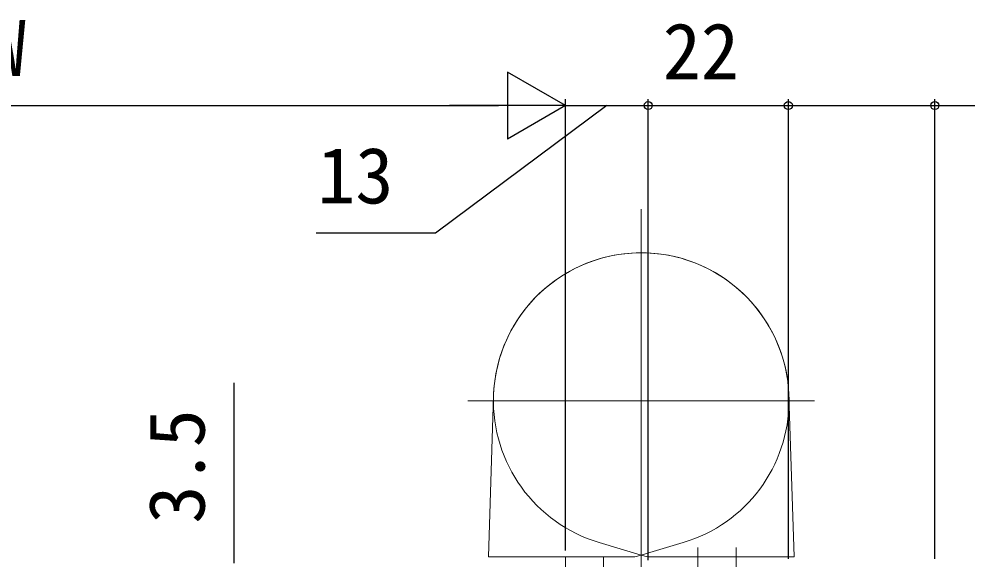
# Model space of a CAD drawing. Units: millimetres, scale not verified. Extents: x -525 to 525, y -783 to 779.
# Drawn here: x 75.9 to 224.7, y -545.2 to -460.5 of the extents above; entities that cross this region are included whole.
import ezdxf
from ezdxf.enums import TextEntityAlignment as Align

# ---------------------------------------------------------------- set-up
doc = ezdxf.new("R2010")
doc.units = ezdxf.units.MM
doc.header["$LTSCALE"] = 4
doc.layers.add('0-5_YKK_13', color=4, linetype='Continuous', lineweight=18)
doc.layers.add('0-6_YKK_D', color=6, linetype='Continuous')
doc.styles.add('ＭＳ ゴシック', font='')
doc.styles.get('ＭＳ ゴシック').set_extended_font_data('MS Gothic')

msp = doc.modelspace()

# ---------------------------------------------------------------- linework, layer by layer
at = {"layer": '0-5_YKK_13'}
for p, q in [((173.554, -547.545), (173.554, -490.311)), ((200.754, -520.345), (146.354, -520.345)), ((149.554, -544.845), (150.366, -519.599)), ((197.554, -544.845), (196.742, -519.599)), ((173.554, -544.547), (166.945, -542.583)), ((174.364, -544.307), (180.163, -542.583)), ((172.554, -544.845), (173.554, -544.547)), ((173.554, -544.547), (174.364, -544.307)), ((174.554, -544.845), (173.554, -544.547)), ((182.454, -590.845), (182.454, -543.345)), ((188.454, -590.845), (188.454, -543.345)), ((149.554, -544.845), (172.554, -544.845)), ((161.654, -592.745), (161.654, -544.845)), ((167.654, -544.845), (167.654, -592.745)), ((197.554, -544.845), (174.554, -544.845))]:
    msp.add_line(p, q, dxfattribs=at)
for start, end in [(1.84219, 180), (0, 178.15781), (178.15781, 253.44887), (286.55113, 0)]:
    msp.add_arc((173.554, -520.345), 23.2, start, end, dxfattribs=at)
at = {"layer": '0-6_YKK_D'}
for p, q in [((161.654, -474.045), (152.561, -468.795)), ((152.561, -468.795), (152.561, -479.295)), ((161.654, -543.845), (161.654, -473.045)), ((161.654, -543.845), (161.654, -473.045)), ((174.654, -545.345), (174.654, -473.045)), ((174.654, -545.142), (174.654, -473.045)), ((196.654, -545.142), (196.654, -473.045)), ((196.654, -545.145), (196.654, -473.045)), ((219.654, -545.145), (219.654, -473.045)), ((2.654, -474.045), (151.154, -474.045)), ((161.654, -474.045), (143.467, -474.045)), ((161.654, -474.045), (152.561, -479.295)), ((161.654, -474.045), (174.654, -474.045)), ((174.654, -474.045), (196.654, -474.045)), ((109.654, -545.845), (109.654, -517.517))]:
    msp.add_line(p, q, dxfattribs=at)
for points in [[(168.154, -474.045), (141.254, -494.045), (122.526, -494.045)], [(196.654, -474.045), (219.654, -474.045), (243.022, -474.045)]]:
    msp.add_lwpolyline(points, dxfattribs=at)
for centre in [(174.654, -474.045), (174.654, -474.045), (196.654, -474.045), (196.654, -474.045), (219.654, -474.045)]:
    msp.add_circle(centre, 0.637, dxfattribs=at)

# ---------------------------------------------------------------- texts
at = {"layer": '0-6_YKK_D', "style": 'ＭＳ ゴシック'}
for s, p in [('DSW', (59.006, -472.045)), ('22', (176.927, -472.545)), ('13', (122.686, -492.045))]:
    msp.add_text(s, height=8.798, dxfattribs=at).set_placement(p, align=Align.BOTTOM_LEFT)
msp.add_text('3.5', height=8.798, rotation=90, dxfattribs=at).set_placement((107.654, -539.631), align=Align.BOTTOM_LEFT)

doc.saveas('drawing.dxf')
